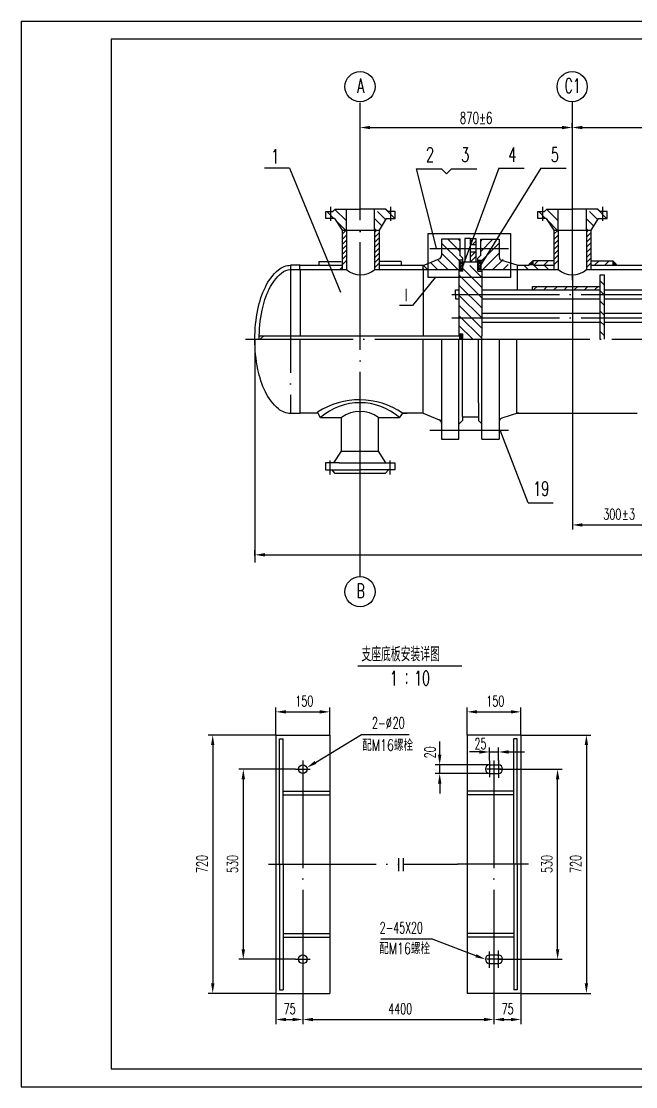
# Model space of a CAD drawing. Extents: x -457 to 1749, y 191 to 1539.
# Drawn here: x -27.9 to 143.3, y 936.9 to 1233.9 of the extents above; entities that cross this region are included whole.
import ezdxf
from ezdxf.enums import TextEntityAlignment as Align

# ---------------------------------------------------------------- set-up
doc = ezdxf.new("R2010")
doc.units = 0
doc.header["$MEASUREMENT"] = 0
doc.linetypes.add('DASHDOT-M', pattern=[36, 30, -3, 0, -3])
doc.linetypes.add('DIVIDE-M', pattern=[39, 30, -3, 0, -3, 0, -3])
doc.layers.get('0').update_dxf_attribs({"linetype": 'CONTINUOUS'})
for name, color, linetype in [('CDR_DWG1', 4, 'CONTINUOUS'), ('CDR_DWG2', 2, 'CONTINUOUS'), ('CDR_DWG3', 1, 'DASHDOT-M'), ('CDR_DWG4', 3, 'DIVIDE-M')]:
    doc.layers.add(name, color=color, linetype=linetype)
doc.styles.add('HZ', font='romans', dxfattribs={"width": 0.7, "bigfont": 'hz'})

# ---------------------------------------------------------------- blocks, each defined once
blk = doc.blocks.new('*X73')
for p, q in [((154.86, 207.18), (153.66, 208.38)), ((154.86, 204.35), (153.66, 205.55)), ((154.86, 201.52), (153.66, 202.72)), ((154.86, 198.7), (153.66, 199.9)), ((154.86, 195.87), (153.66, 197.07)), ((154.83, 193.07), (153.66, 194.24))]:
    blk.add_line(p, q)
blk = doc.blocks.new('*X50')
for p, q in [((159.06, 238.25), (160.3, 239.5)), ((161.89, 238.25), (163.13, 239.5))]:
    blk.add_line(p, q)
blk = doc.blocks.new('*X52')
for p, q in [((85.38, 225.75), (83.45, 227.68)), ((88.87, 225.09), (85.69, 228.27)), ((99.8, 225.47), (97.59, 227.68)), ((102.35, 225.75), (99.78, 228.32)), ((88.61, 222.51), (85.86, 225.27)), ((98.72, 223.72), (96.77, 225.67)), ((97.1, 222.51), (96.77, 222.85))]:
    blk.add_line(p, q)
blk = doc.blocks.new('*X47')
for p, q in [((90.66, 104.5), (85.24, 109.92)), ((90.66, 107.33), (87.36, 110.63)), ((90.66, 101.68), (84.29, 108.04)), ((90.66, 98.85), (84.29, 105.21)), ((90.66, 96.02), (84.29, 102.38)), ((90.66, 93.19), (84.29, 99.56)), ((90.66, 90.36), (84.29, 96.73)), ((88.12, 90.08), (84.29, 93.9))]:
    blk.add_line(p, q)
blk = doc.blocks.new('*X75')
at = {"color": 0}
for p, q in [((113.06, 199.34), (113.36, 199.65)), ((113.75, 198.94), (113.06, 199.64)), ((113.06, 198.92), (113.75, 199.61)), ((113.75, 198.52), (113.06, 199.21)), ((113.06, 198.5), (113.75, 199.19)), ((113.75, 199.37), (113.47, 199.65)), ((113.75, 198.1), (113.06, 198.79)), ((113.33, 198.1), (113.06, 198.36)), ((113.08, 198.1), (113.75, 198.76)), ((113.51, 198.1), (113.75, 198.34))]:
    blk.add_line(p, q, dxfattribs=at)
blk = doc.blocks.new('*X55')
for p, q in [((149.84, 221.96), (150.39, 222.51)), ((149.84, 220.55), (151.04, 221.75)), ((149.84, 219.13), (151.04, 220.34)), ((149.84, 217.72), (151.04, 218.93)), ((149.84, 216.3), (151.04, 217.51)), ((149.84, 214.89), (151.04, 216.1)), ((149.84, 213.48), (151.04, 214.68)), ((149.84, 212.06), (151.04, 213.27))]:
    blk.add_line(p, q)
blk = doc.blocks.new('*X54')
for p, q in [((140.74, 221.35), (141.9, 222.51)), ((140.74, 219.93), (141.94, 221.13)), ((140.74, 218.52), (141.94, 219.72)), ((140.74, 217.11), (141.94, 218.31)), ((140.74, 215.69), (141.94, 216.89)), ((140.74, 214.28), (141.94, 215.48)), ((140.74, 212.86), (141.94, 214.06))]:
    blk.add_line(p, q)
blk = doc.blocks.new('*X53')
for p, q in [((133.56, 211.51), (132.36, 212.71)), ((136.38, 211.51), (135.18, 212.71)), ((139.21, 211.51), (138.01, 212.71))]:
    blk.add_line(p, q)
blk = doc.blocks.new('*X49')
for p, q in [((142.09, 238.25), (143.33, 239.49)), ((144.92, 238.25), (146.15, 239.49)), ((147.75, 238.25), (147.88, 238.39))]:
    blk.add_line(p, q)
blk = doc.blocks.new('*X46')
for p, q in [((41.06, 114.6), (44.43, 117.97)), ((41.06, 117.43), (41.6, 117.97)), ((41.06, 111.77), (46.21, 116.92)), ((41.64, 109.52), (46.21, 114.09)), ((44.47, 109.52), (47.32, 112.37)), ((47.29, 109.52), (48.73, 110.96))]:
    blk.add_line(p, q)
blk = doc.blocks.new('*X48')
for p, q in [((114.44, 233.24), (115.33, 234.12)), ((114.44, 233.94), (114.62, 234.12)), ((114.44, 232.53), (115.36, 233.45)), ((115.36, 232.54), (114.44, 233.45)), ((115.17, 232.02), (114.44, 232.75)), ((114.46, 232.02), (114.44, 232.04)), ((115.36, 233.24), (114.48, 234.12)), ((114.64, 232.02), (115.36, 232.74)), ((115.36, 233.95), (115.19, 234.12))]:
    blk.add_line(p, q)
blk = doc.blocks.new('*X68')
for p, q in [((117.47, 215.05), (118.81, 216.39)), ((117.52, 213.69), (119.01, 215.18)), ((118.94, 213.69), (119.01, 213.76))]:
    blk.add_line(p, q)
blk = doc.blocks.new('*X67')
for p, q in [((117.47, 219.29), (118.39, 220.21)), ((118.04, 218.45), (119.01, 219.42))]:
    blk.add_line(p, q)
blk = doc.blocks.new('*X74')
for p, q in [((135.11, 205.82), (136.07, 206.79)), ((137.94, 205.82), (138.9, 206.79)), ((140.76, 205.82), (141.73, 206.79)), ((143.59, 205.82), (144.56, 206.79)), ((146.42, 205.82), (147.39, 206.79)), ((149.25, 205.82), (150.22, 206.79)), ((152.08, 205.82), (153.05, 206.79))]:
    blk.add_line(p, q)

msp = doc.modelspace()

# ---------------------------------------------------------------- linework, layer by layer
for p, q in [((-27.92, 1233.95), (813.08, 1233.95)), ((-27.92, 1233.95), (813.08, 1233.95)), ((-27.92, 1233.95), (-27.92, 936.95)), ((66.46, 1186.47), (66.46, 1211.25)), ((125.55, 1211.48), (125.55, 1186.47)), ((66.46, 1204.16), (66.46, 1205.58)), ((69.26, 1204.33), (122.75, 1204.33)), ((125.55, 1204.16), (125.55, 1205.58)), ((128.35, 1204.33), (182.46, 1204.33)), ((46.8, 1193.02), (39.8, 1193.02)), ((46.8, 1193.02), (61.03, 1158.41)), ((82.12, 1192.85), (89.12, 1192.85)), ((82.12, 1192.85), (87.68, 1170.69)), ((89.12, 1192.85), (90.53, 1191.44)), ((90.53, 1191.44), (91.95, 1192.85)), ((91.95, 1192.85), (98.95, 1192.85)), ((105.17, 1193.02), (94.73, 1164.73)), ((116.86, 1193.02), (99.89, 1165.76)), ((105.17, 1193.02), (112.17, 1193.02)), ((116.86, 1193.02), (123.86, 1193.02)), ((114.63, 1167.18), (113.46, 1166.11)), ((136.93, 1167.19), (137.93, 1166.11)), ((87.39, 1162.49), (81.05, 1154.73)), ((125.61, 1163.23), (125.61, 1092.29)), ((81.05, 1154.73), (77.43, 1154.73)), ((37.16, 1145.3), (37.16, 1083.08)), ((113.26, 1099.67), (105.47, 1119.95)), ((66.46, 1079.12), (66.46, 1106.33)), ((113.26, 1099.67), (120.26, 1099.67)), ((128.41, 1093.54), (148.51, 1093.54)), ((37.16, 1084.98), (37.16, 1086.47)), ((39.96, 1085.22), (333.56, 1085.22)), ((43.03, 1034.96), (43.03, 1042.69)), ((58.03, 1034.96), (58.03, 1042.69)), ((96.27, 1034.96), (96.27, 1042.69)), ((111.27, 1034.96), (111.27, 1042.69)), ((45.83, 1041.44), (55.23, 1041.44)), ((99.07, 1041.44), (108.47, 1041.44)), ((43.03, 1034.96), (24.16, 1034.96)), ((54.05, 1027.34), (66.88, 1035.13)), ((66.88, 1035.13), (71.49, 1035.13)), ((71.49, 1035.13), (80.11, 1035.13)), ((96.27, 1034.96), (96.27, 962.96)), ((111.27, 1034.96), (130.77, 1034.96)), ((25.41, 1032.16), (25.41, 965.76)), ((88.65, 1029.46), (88.65, 1033.14)), ((102.52, 1027.88), (102.52, 1031.51)), ((105.02, 1027.88), (105.02, 1031.51)), ((129.52, 1032.16), (129.52, 965.76)), ((99.72, 1030.26), (96.92, 1030.26)), ((102.52, 1030.26), (105.02, 1030.26)), ((107.82, 1030.26), (112.27, 1030.26)), ((48.49, 1025.46), (32.68, 1025.46)), ((102.52, 1026.66), (87.4, 1026.66)), ((88.65, 1024.26), (88.65, 1026.66)), ((105.02, 1025.46), (122.75, 1025.46)), ((33.93, 1022.66), (33.93, 975.26)), ((102.52, 1024.26), (87.4, 1024.26)), ((121.5, 975.26), (121.5, 1022.66)), ((88.65, 1021.46), (88.65, 1018.66)), ((72.27, 978.12), (86.39, 978.12)), ((98.75, 973.45), (86.39, 978.12)), ((48.49, 972.46), (32.68, 972.46)), ((105.02, 972.46), (122.75, 972.46)), ((50.53, 969.89), (50.53, 954.42)), ((103.77, 969.89), (103.77, 954.42)), ((43.03, 962.96), (24.16, 962.96)), ((43.03, 962.96), (43.03, 954.42)), ((111.27, 962.96), (111.27, 954.42)), ((111.27, 962.96), (130.77, 962.96)), ((45.83, 955.67), (47.73, 955.67)), ((53.33, 955.67), (100.97, 955.67)), ((106.57, 955.67), (108.47, 955.67)), ((-27.92, 936.95), (813.08, 936.95))]:
    msp.add_line(p, q)
for points in [[(69.26, 1204.8), (69.26, 1203.87), (66.46, 1204.33)], [(122.75, 1204.8), (122.75, 1203.87), (125.55, 1204.33)], [(128.35, 1204.8), (128.35, 1203.87), (125.55, 1204.33)], [(114.63, 1165.95), (114.63, 1167.19), (113.35, 1165.95)], [(136.97, 1165.97), (136.97, 1167.11), (137.96, 1166.02)], [(128.41, 1094.01), (128.41, 1093.08), (125.61, 1093.54)], [(39.96, 1085.69), (39.96, 1084.76), (37.16, 1085.22)], [(45.83, 1041.91), (45.83, 1040.97), (43.03, 1041.44)], [(55.23, 1041.91), (55.23, 1040.97), (58.03, 1041.44)], [(99.07, 1041.91), (99.07, 1040.97), (96.27, 1041.44)], [(108.47, 1041.91), (108.47, 1040.97), (111.27, 1041.44)], [(24.94, 1032.16), (25.88, 1032.16), (25.41, 1034.96)], [(129.05, 1032.16), (129.99, 1032.16), (129.52, 1034.96)], [(99.72, 1030.72), (99.72, 1029.79), (102.52, 1030.26)], [(107.82, 1030.72), (107.82, 1029.79), (105.02, 1030.26)], [(54.29, 1026.95), (53.8, 1027.74), (51.65, 1025.89)], [(88.18, 1029.46), (89.12, 1029.46), (88.65, 1026.66)], [(33.46, 1022.66), (34.4, 1022.66), (33.93, 1025.46)], [(121.03, 1022.66), (121.97, 1022.66), (121.5, 1025.46)], [(88.18, 1021.46), (89.12, 1021.46), (88.65, 1024.26)], [(33.46, 975.26), (34.4, 975.26), (33.93, 972.46)], [(121.03, 975.26), (121.97, 975.26), (121.5, 972.46)], [(98.91, 973.89), (98.58, 973.02), (101.37, 972.46)], [(24.94, 965.76), (25.88, 965.76), (25.41, 962.96)], [(129.05, 965.76), (129.99, 965.76), (129.52, 962.96)], [(45.83, 956.14), (45.83, 955.2), (43.03, 955.67)], [(47.73, 956.14), (47.73, 955.2), (50.53, 955.67)], [(53.33, 956.14), (53.33, 955.2), (50.53, 955.67)], [(100.97, 956.14), (100.97, 955.2), (103.77, 955.67)], [(106.57, 956.14), (106.57, 955.2), (103.77, 955.67)], [(108.47, 956.14), (108.47, 955.2), (111.27, 955.67)]]:
    msp.add_solid(points)
at = {"layer": 'CDR_DWG1'}
for p, q in [((808.08, 1228.95), (-2.92, 1228.95)), ((-2.92, 1228.95), (-2.92, 941.95)), ((56.94, 1180.91), (58.87, 1180.91)), ((56.94, 1178.97), (56.94, 1180.91)), ((58.87, 1180.91), (58.76, 1180.91)), ((58.87, 1180.91), (59.51, 1181.55)), ((59.51, 1181.55), (66.46, 1181.55)), ((62.64, 1175.74), (62.64, 1181.55)), ((73.67, 1181.55), (66.46, 1181.55)), ((70.53, 1175.74), (70.53, 1181.55)), ((74.32, 1180.91), (73.67, 1181.55)), ((76.25, 1180.91), (74.32, 1180.91)), ((76.25, 1178.97), (76.25, 1180.91)), ((115.96, 1180.91), (117.89, 1180.91)), ((115.96, 1178.97), (115.96, 1180.91)), ((117.89, 1180.91), (117.79, 1180.91)), ((117.89, 1180.91), (118.54, 1181.55)), ((118.54, 1181.55), (119.66, 1181.55)), ((119.66, 1181.55), (121.52, 1181.55)), ((121.52, 1181.55), (125.62, 1181.55)), ((121.66, 1175.74), (121.66, 1181.55)), ((129.73, 1181.55), (125.62, 1181.55)), ((129.56, 1175.74), (129.56, 1181.55)), ((131.56, 1181.55), (129.73, 1181.55)), ((132.7, 1181.55), (131.56, 1181.55)), ((133.34, 1180.91), (132.7, 1181.55)), ((135.28, 1180.91), (133.34, 1180.91)), ((135.28, 1178.97), (135.28, 1180.91)), ((59.31, 1178.97), (56.94, 1178.97)), ((59.31, 1178.97), (61.44, 1175.76)), ((73.73, 1178.97), (71.74, 1175.74)), ((73.73, 1178.97), (76.25, 1178.97)), ((118.34, 1178.97), (115.96, 1178.97)), ((118.34, 1178.97), (120.46, 1175.76)), ((132.76, 1178.97), (130.77, 1175.74)), ((132.76, 1178.97), (135.28, 1178.97)), ((61.44, 1175.76), (61.44, 1164.74)), ((61.54, 1175.74), (62.64, 1175.74)), ((62.64, 1175.74), (70.53, 1175.74)), ((62.64, 1175.74), (62.64, 1164.74)), ((70.53, 1176.07), (70.53, 1164.74)), ((70.53, 1175.74), (71.74, 1175.74)), ((71.74, 1175.74), (71.74, 1164.74)), ((94.31, 1173.19), (89.16, 1173.19)), ((89.16, 1173.19), (89.16, 1168.67)), ((94.31, 1168.87), (94.31, 1173.19)), ((97.19, 1173.44), (95.65, 1173.44)), ((95.65, 1173.44), (95.65, 1166.92)), ((97.19, 1173.44), (98.74, 1173.44)), ((97.19, 1171.68), (97.19, 1173.44)), ((98.74, 1173.44), (98.74, 1171.01)), ((100.07, 1173.19), (105.22, 1173.19)), ((100.07, 1168.87), (100.07, 1173.19)), ((105.22, 1173.19), (105.22, 1168.27)), ((120.46, 1175.76), (120.46, 1164.74)), ((120.57, 1175.74), (121.66, 1175.74)), ((121.66, 1175.74), (121.66, 1164.74)), ((121.66, 1175.74), (129.56, 1175.74)), ((129.56, 1176.07), (129.56, 1164.74)), ((129.56, 1175.74), (130.77, 1175.74)), ((130.77, 1175.74), (130.77, 1164.74)), ((97.19, 1171.01), (97.19, 1171.68)), ((97.19, 1171.68), (98.74, 1171.68)), ((97.19, 1168.96), (97.19, 1171.01)), ((98.74, 1171.01), (98.74, 1169.01)), ((84.05, 1165.89), (88.46, 1167.71)), ((95.05, 1167.4), (94.11, 1167.4)), ((95.08, 1167.96), (94.17, 1168.87)), ((94.17, 1166.92), (94.17, 1167.4)), ((95.08, 1167.6), (95.08, 1167.96)), ((95.08, 1166.93), (95.08, 1167.6)), ((98.74, 1169.62), (97.19, 1169.62)), ((97.19, 1166.92), (97.19, 1168.96)), ((98.74, 1169.01), (98.74, 1166.92)), ((99.3, 1167.96), (100.21, 1168.87)), ((99.3, 1167.6), (99.3, 1167.96)), ((99.3, 1166.93), (99.3, 1167.6)), ((99.33, 1167.4), (100.27, 1167.4)), ((100.21, 1166.92), (100.21, 1167.4)), ((110.26, 1165.94), (105.92, 1167.31)), ((49.75, 1165.92), (47.11, 1165.92)), ((47.11, 1164.72), (49.68, 1164.72)), ((49.68, 1164.72), (49.68, 1165.92)), ((49.68, 1164.72), (60.21, 1164.72)), ((49.68, 1164.72), (61.39, 1164.72)), ((49.75, 1165.92), (61.44, 1165.92)), ((49.75, 1164.72), (49.75, 1146.28)), ((55, 1167), (55, 1165.91)), ((55, 1167), (61.18, 1167)), ((60.78, 1164.72), (61.44, 1165.38)), ((61.41, 1166.32), (61.44, 1166.32)), ((61.42, 1164.72), (62.64, 1164.72)), ((70.52, 1164.72), (84.08, 1164.72)), ((77.93, 1167), (71.74, 1167)), ((84.11, 1165.91), (71.74, 1165.91)), ((77.93, 1167), (77.93, 1165.91)), ((83.76, 1164.72), (84.05, 1165)), ((84.05, 1164.72), (84.05, 1165.89)), ((84.05, 1165), (84.05, 1146.28)), ((84.07, 1164.74), (95.08, 1164.74)), ((85.24, 1164.76), (84.11, 1165.91)), ((86.64, 1166.18), (86.11, 1166.71)), ((94.02, 1164.88), (94.02, 1156.35)), ((95.08, 1164.27), (94.02, 1164.27)), ((94.17, 1164.74), (94.17, 1166.92)), ((94.19, 1166.92), (95.09, 1166.92)), ((95.08, 1164.76), (95.08, 1166.93)), ((95.08, 1164.27), (95.08, 1164.76)), ((95.09, 1166.92), (97.19, 1166.92)), ((97.19, 1166.92), (98.74, 1166.92)), ((98.74, 1166.92), (100.18, 1166.92)), ((100.2, 1166.92), (99.29, 1166.92)), ((99.3, 1164.76), (99.3, 1166.93)), ((99.3, 1164.27), (99.3, 1164.76)), ((99.3, 1164.74), (114.3, 1164.74)), ((99.3, 1164.27), (100.36, 1164.27)), ((100.21, 1164.74), (100.21, 1166.92)), ((100.38, 1164.88), (100.38, 1156.35)), ((110.25, 1165.95), (110.25, 1159.05)), ((110.27, 1165.94), (113.56, 1165.94)), ((114.3, 1164.74), (121.66, 1164.74)), ((120.46, 1167.18), (114.63, 1167.18)), ((114.63, 1167.18), (114.63, 1165.95)), ((114.77, 1165.94), (120.46, 1165.94)), ((115.15, 1165.94), (120.46, 1165.94)), ((129.56, 1164.74), (151.85, 1164.74)), ((130.77, 1167.19), (136.93, 1167.19)), ((130.77, 1165.94), (150.11, 1165.94)), ((130.77, 1165.94), (136.93, 1165.94)), ((136.93, 1167.19), (136.93, 1165.96)), ((133.38, 1163.3), (134.58, 1163.3)), ((133.38, 1145.3), (133.38, 1163.3)), ((134.58, 1145.3), (134.58, 1163.3)), ((93.06, 1159.05), (94.02, 1159.05)), ((93.06, 1157.8), (93.06, 1159.05)), ((100.38, 1159.05), (128.63, 1159.05)), ((114.53, 1159.04), (114.53, 1160.01)), ((114.53, 1160.01), (133.38, 1160.01)), ((128.63, 1159.05), (133.38, 1159.05)), ((134.58, 1159.05), (158.53, 1159.05)), ((93.06, 1157.8), (93.06, 1156.55)), ((93.06, 1156.55), (94.02, 1156.55)), ((94.02, 1156.3), (94.02, 1146.28)), ((100.38, 1156.55), (128.35, 1156.55)), ((100.38, 1156.3), (100.38, 1146.3)), ((128.35, 1156.55), (133.38, 1156.55)), ((134.58, 1156.55), (158.53, 1156.55)), ((100.38, 1152.55), (128.38, 1152.55)), ((128.38, 1152.55), (133.38, 1152.55)), ((134.58, 1152.55), (158.38, 1152.55)), ((100.38, 1150.05), (128.38, 1150.05)), ((128.38, 1150.05), (133.38, 1150.05)), ((134.58, 1150.05), (158.38, 1150.05)), ((94.27, 1145.3), (94.27, 1146.85)), ((94.27, 1146.85), (94.97, 1146.85)), ((94.96, 1146.85), (94.96, 1145.3)), ((38.46, 1146.28), (94.27, 1146.28)), ((38.65, 1145.29), (39.62, 1146.3)), ((49.68, 1145.28), (49.68, 1124.63)), ((84.04, 1124.67), (84.04, 1145.3)), ((89.16, 1145.3), (89.16, 1117.42)), ((94.02, 1117.42), (94.02, 1145.3)), ((94.96, 1145.3), (94.27, 1145.3)), ((94.96, 1127.6), (94.96, 1145.3)), ((99.43, 1127.6), (99.43, 1145.3)), ((100.38, 1145.3), (100.38, 1146.3)), ((100.38, 1117.42), (100.38, 1145.3)), ((105.22, 1145.3), (105.22, 1117.42)), ((110.06, 1145.3), (110.06, 1124.59)), ((94.96, 1123.81), (94.96, 1127.6)), ((99.43, 1127.6), (99.43, 1123.81)), ((49.75, 1124.63), (47.11, 1124.63)), ((54.77, 1124.66), (49.68, 1124.66)), ((55.45, 1123.45), (54.62, 1124.94)), ((61.31, 1123.45), (55.45, 1123.45)), ((61.31, 1114.07), (61.31, 1123.45)), ((77.4, 1123.45), (71.61, 1123.45)), ((71.61, 1114.07), (71.61, 1123.45)), ((78.31, 1124.67), (77.4, 1123.45)), ((78.31, 1124.67), (79.54, 1124.67)), ((84.04, 1124.66), (78.31, 1124.66)), ((84.04, 1124.67), (88.46, 1122.88)), ((94.96, 1123.81), (94.96, 1122.63)), ((94.99, 1123.68), (99.43, 1123.68)), ((99.43, 1123.81), (99.43, 1122.61)), ((110.6, 1124.76), (105.92, 1123.28)), ((110.06, 1124.7), (143.7, 1124.7)), ((94.98, 1122.64), (94.06, 1121.72)), ((99.46, 1122.64), (100.37, 1121.72)), ((89.16, 1117.42), (94.02, 1117.42)), ((100.38, 1117.42), (105.22, 1117.42)), ((59.18, 1110.86), (61.31, 1114.07)), ((61.31, 1114.07), (71.61, 1114.07)), ((73.6, 1110.86), (71.61, 1114.09)), ((56.81, 1110.86), (56.81, 1108.93)), ((60.67, 1110.86), (56.81, 1110.86)), ((60.67, 1110.86), (72.26, 1110.86)), ((72.26, 1110.86), (76.12, 1110.86)), ((76.12, 1110.86), (76.12, 1108.93)), ((56.81, 1108.93), (66.46, 1108.93)), ((58.58, 1108.93), (59.38, 1108.01)), ((59.38, 1108.01), (73.53, 1108.01)), ((76.12, 1108.93), (66.46, 1108.93)), ((74.34, 1108.93), (73.53, 1108.01)), ((43.03, 1034.96), (43.03, 962.96)), ((43.03, 1034.96), (58.03, 1034.96)), ((44.03, 998.96), (44.03, 1033.96)), ((44.03, 1033.96), (45.03, 1033.96)), ((45.03, 998.96), (45.03, 1033.96)), ((58.03, 1034.96), (58.03, 962.96)), ((111.27, 1034.96), (96.27, 1034.96)), ((109.27, 998.96), (109.27, 1033.96)), ((110.27, 1033.96), (109.27, 1033.96)), ((110.27, 998.96), (110.27, 1033.96)), ((111.27, 1034.96), (111.27, 962.96)), ((102.52, 1026.66), (105.02, 1026.66)), ((102.52, 1024.26), (105.02, 1024.26)), ((45.03, 1019.29), (58.03, 1019.29)), ((109.27, 1019.29), (96.27, 1019.29)), ((45.03, 1018.29), (58.03, 1018.29)), ((109.27, 1018.29), (96.27, 1018.29)), ((44.03, 998.96), (44.03, 963.96)), ((45.03, 998.96), (45.03, 963.96)), ((109.27, 998.96), (109.27, 963.96)), ((110.27, 998.96), (110.27, 963.96)), ((45.03, 979.64), (58.03, 979.64)), ((45.03, 978.64), (58.03, 978.64)), ((109.27, 979.64), (96.27, 979.64)), ((109.27, 978.64), (96.27, 978.64)), ((102.52, 973.66), (105.02, 973.66)), ((102.52, 971.26), (105.02, 971.26)), ((43.03, 962.96), (58.03, 962.96)), ((44.03, 963.96), (45.03, 963.96)), ((111.27, 962.96), (96.27, 962.96)), ((110.27, 963.96), (109.27, 963.96)), ((-2.92, 941.95), (808.08, 941.95))]:
    msp.add_line(p, q, dxfattribs=at)
msp.add_lwpolyline([(85.43, 1174.77), (108.35, 1174.77), (108.35, 1162.49), (85.43, 1162.49), (85.43, 1174.77)], close=True, dxfattribs=at)
for points in [[(37.16, 1145.28, -0.049335), (37.99, 1153.64, -0.063136), (40.07, 1159.87, -0.103318), (43.77, 1164.68, -0.179284), (47.11, 1165.92)], [(38.36, 1145.28, -0.049335), (39.16, 1153.4, -0.063136), (41.16, 1159.35, -0.103318), (44.55, 1163.77, -0.179284), (47.11, 1164.72)], [(47.11, 1124.63, -0.179284), (43.77, 1125.87, -0.103318), (40.07, 1130.68, -0.063136), (37.99, 1136.91, -0.049335), (37.16, 1145.28)]]:
    msp.add_lwpolyline(points, format="xyb", dxfattribs=at)
for centre in [(50.53, 1025.46), (50.53, 972.46)]:
    msp.add_circle(centre, 1.2, dxfattribs=at)
for centre, radius, start, end in [((88.16, 1168.67), 1, 287.5069, 360), ((106.22, 1168.27), 1, 180, 252.4931), ((66.59, 1169.15), 5.92, 228.1229, 311.8771), ((125.61, 1169.15), 5.92, 228.1229, 311.8771), ((66.26, 1107.32), 21.12, 55.2162, 123.4545), ((66.43, 1111.06), 16.56, 48.4798, 131.5202), ((66.46, 1116.16), 9, 55.0891, 124.9109), ((88.16, 1121.93), 1, 0, 72.4931), ((106.22, 1122.33), 1, 107.5069, 180), ((102.57, 1025.46), 1.2, 92.388, 267.612), ((104.97, 1025.46), 1.2, 272.388, 87.612), ((102.57, 972.46), 1.2, 92.388, 267.612), ((104.97, 972.46), 1.2, 272.388, 87.612)]:
    msp.add_arc(centre, radius, start, end, dxfattribs=at)
at = {"layer": 'CDR_DWG2'}
msp.add_line((65.87, 1054.3), (94.84, 1054.3), dxfattribs=at)
for centre in [(66.46, 1215.72), (125.55, 1215.72), (66.46, 1074.93)]:
    msp.add_circle(centre, 4.2, dxfattribs=at)
at = {"layer": 'CDR_DWG3', "linetype": 'DASHDOT-M'}
for p, q in [((66.46, 1106.27), (66.46, 1186.53)), ((125.55, 1186.62), (125.55, 1161.74)), ((58.22, 1182.19), (58.22, 1178.33)), ((74.96, 1182.19), (74.96, 1178.33)), ((117.25, 1182.19), (117.25, 1178.33)), ((133.99, 1182.19), (133.99, 1178.33)), ((85.92, 1170.65), (107.84, 1170.65)), ((47.11, 1165.92), (47.11, 1124.63)), ((92, 1157.8), (311.38, 1157.8)), ((92, 1151.3), (257.68, 1151.3)), ((34.5, 1145.3), (94.29, 1145.3)), ((87.16, 1145.3), (94.35, 1145.3)), ((94.35, 1145.3), (96.61, 1145.3)), ((96.61, 1145.3), (100.49, 1145.3)), ((100.49, 1145.3), (339.24, 1145.3)), ((85.92, 1119.95), (107.84, 1119.95)), ((58.09, 1107.64), (58.09, 1111.5)), ((74.83, 1107.64), (74.83, 1111.5)), ((50.53, 1027.88), (50.53, 969.89)), ((102.52, 1027.88), (102.52, 1023.26)), ((103.77, 1027.88), (103.77, 969.89)), ((105.02, 1027.88), (105.02, 1023.03)), ((48.49, 1025.46), (52.56, 1025.46)), ((105.81, 1025.46), (101.74, 1025.46)), ((40.91, 998.96), (77.15, 998.96)), ((78.5, 998.96), (93.72, 998.96)), ((113.39, 998.96), (93.57, 998.96)), ((102.52, 970.05), (102.52, 974.67)), ((105.02, 970.05), (105.02, 974.9)), ((48.49, 972.46), (52.56, 972.46)), ((105.81, 972.46), (101.74, 972.46)), ((102.52, 972.46), (102.61, 972.46)), ((102.57, 972.42), (102.57, 972.51))]:
    msp.add_line(p, q, dxfattribs=at)
at = {"layer": 'CDR_DWG4', "linetype": 'DIVIDE-M'}
for p, q in [((77.15, 1000.68), (77.15, 997.02)), ((78.5, 1000.68), (78.5, 997.02))]:
    msp.add_line(p, q, dxfattribs=at)

# ---------------------------------------------------------------- block references
for name, p in [('*X52', (-26.23, 953.23)), ('*X52', (32.79, 953.23)), ('*X54', (-79.3, 953.23)), ('*X55', (-79.3, 953.23)), ('*X67', (-20.28, 953.23)), ('*X46', (59.01, 1055.22)), ('*X54', (-20.28, 953.23)), ('*X55', (-20.28, 953.23)), ('*X68', (-20.28, 953.23)), ('*X47', (9.72, 1055.22)), ('*X48', (-20.28, 932.79)), ('*X53', (-20.28, 953.23)), ('*X49', (-27.25, 927.69)), ('*X50', (-27.25, 927.69)), ('*X73', (-20.28, 953.23)), ('*X74', (-20.28, 953.23)), ('*X75', (-18.79, 947.2))]:
    msp.add_blockref(name, p)
at = {"xscale": -1}
for name, p in [('*X46', (135.37, 1055.22)), ('*X48', (214.66, 932.79))]:
    msp.add_blockref(name, p, dxfattribs=at)

# ---------------------------------------------------------------- texts
at = {"style": 'HZ', "width": 0.65}
msp.add_text('870%%P6 ', height=3.2, dxfattribs=at).set_placement((99.51, 1205.4), align=Align.CENTER)
at = {"style": 'HZ'}
for s, height, width, p in [('300', 3, 0.65, (134.24, 1095.04)), ('%%p', 3, 0.65, (139.44, 1095.04)), ('3', 3, 0.65, (141.39, 1095.04)), ('150', 3, 0.65, (48.42, 1042.94)), ('150', 3, 0.65, (101.65, 1042.94)), ('2-', 3.2, 0.6, (69.81, 1036.77)), ('%%c', 3.2, 0.6, (73.65, 1036.77)), ('20', 3.2, 0.6, (75.57, 1036.77)), ('配M16螺栓', 3.2, 0.7, (67.04, 1030.57)), ('25', 3, 0.65, (98.34, 1031.07)), ('2-45X20', 3.2, 0.6, (71.94, 979.64)), ('配M16螺栓', 3.2, 0.7, (71.78, 973.89)), ('75', 3, 0.65, (45.16, 957.17)), ('4400', 3, 0.65, (74.3, 957.17)), ('75', 3, 0.65, (105.89, 957.17))]:
    msp.add_text(s, height=height, dxfattribs=dict(at, width=width)).set_placement(p)
at = {"style": 'HZ', "width": 0.65}
for s, p in [('20', (87.45, 1028.46)), ('720', (23.91, 996.53)), ('530', (32.43, 996.53)), ('530', (120, 996.53)), ('720', (128.02, 996.53))]:
    msp.add_text(s, height=3, rotation=90, dxfattribs=at).set_placement(p)
at = {"layer": 'CDR_DWG1', "style": 'HZ', "width": 0.65}
for s, p in [('1', (42.81, 1194.31)), ('2', (85.95, 1194.79)), ('3', (95.77, 1194.79)), ('4', (108.87, 1194.79)), ('5', (120.72, 1194.79)), ('19', (116.92, 1101.7))]:
    msp.add_text(s, height=4, dxfattribs=at).set_placement(p, align=Align.CENTER)
at = {"layer": 'CDR_DWG2', "style": 'HZ', "width": 0.65}
for s, p in [('A', (66.62, 1213.97)), ('C1', (125.71, 1213.97)), ('B', (66.62, 1073.18))]:
    msp.add_text(s, height=4, dxfattribs=at).set_placement(p, align=Align.CENTER)
for s, p in [('Ⅰ', (77.96, 1155.48)), ('支座底板安装详图', (66.84, 1055.5)), ('1 ：10', (74.75, 1048.83))]:
    msp.add_text(s, height=4, dxfattribs=at).set_placement(p)

doc.saveas('drawing.dxf')
